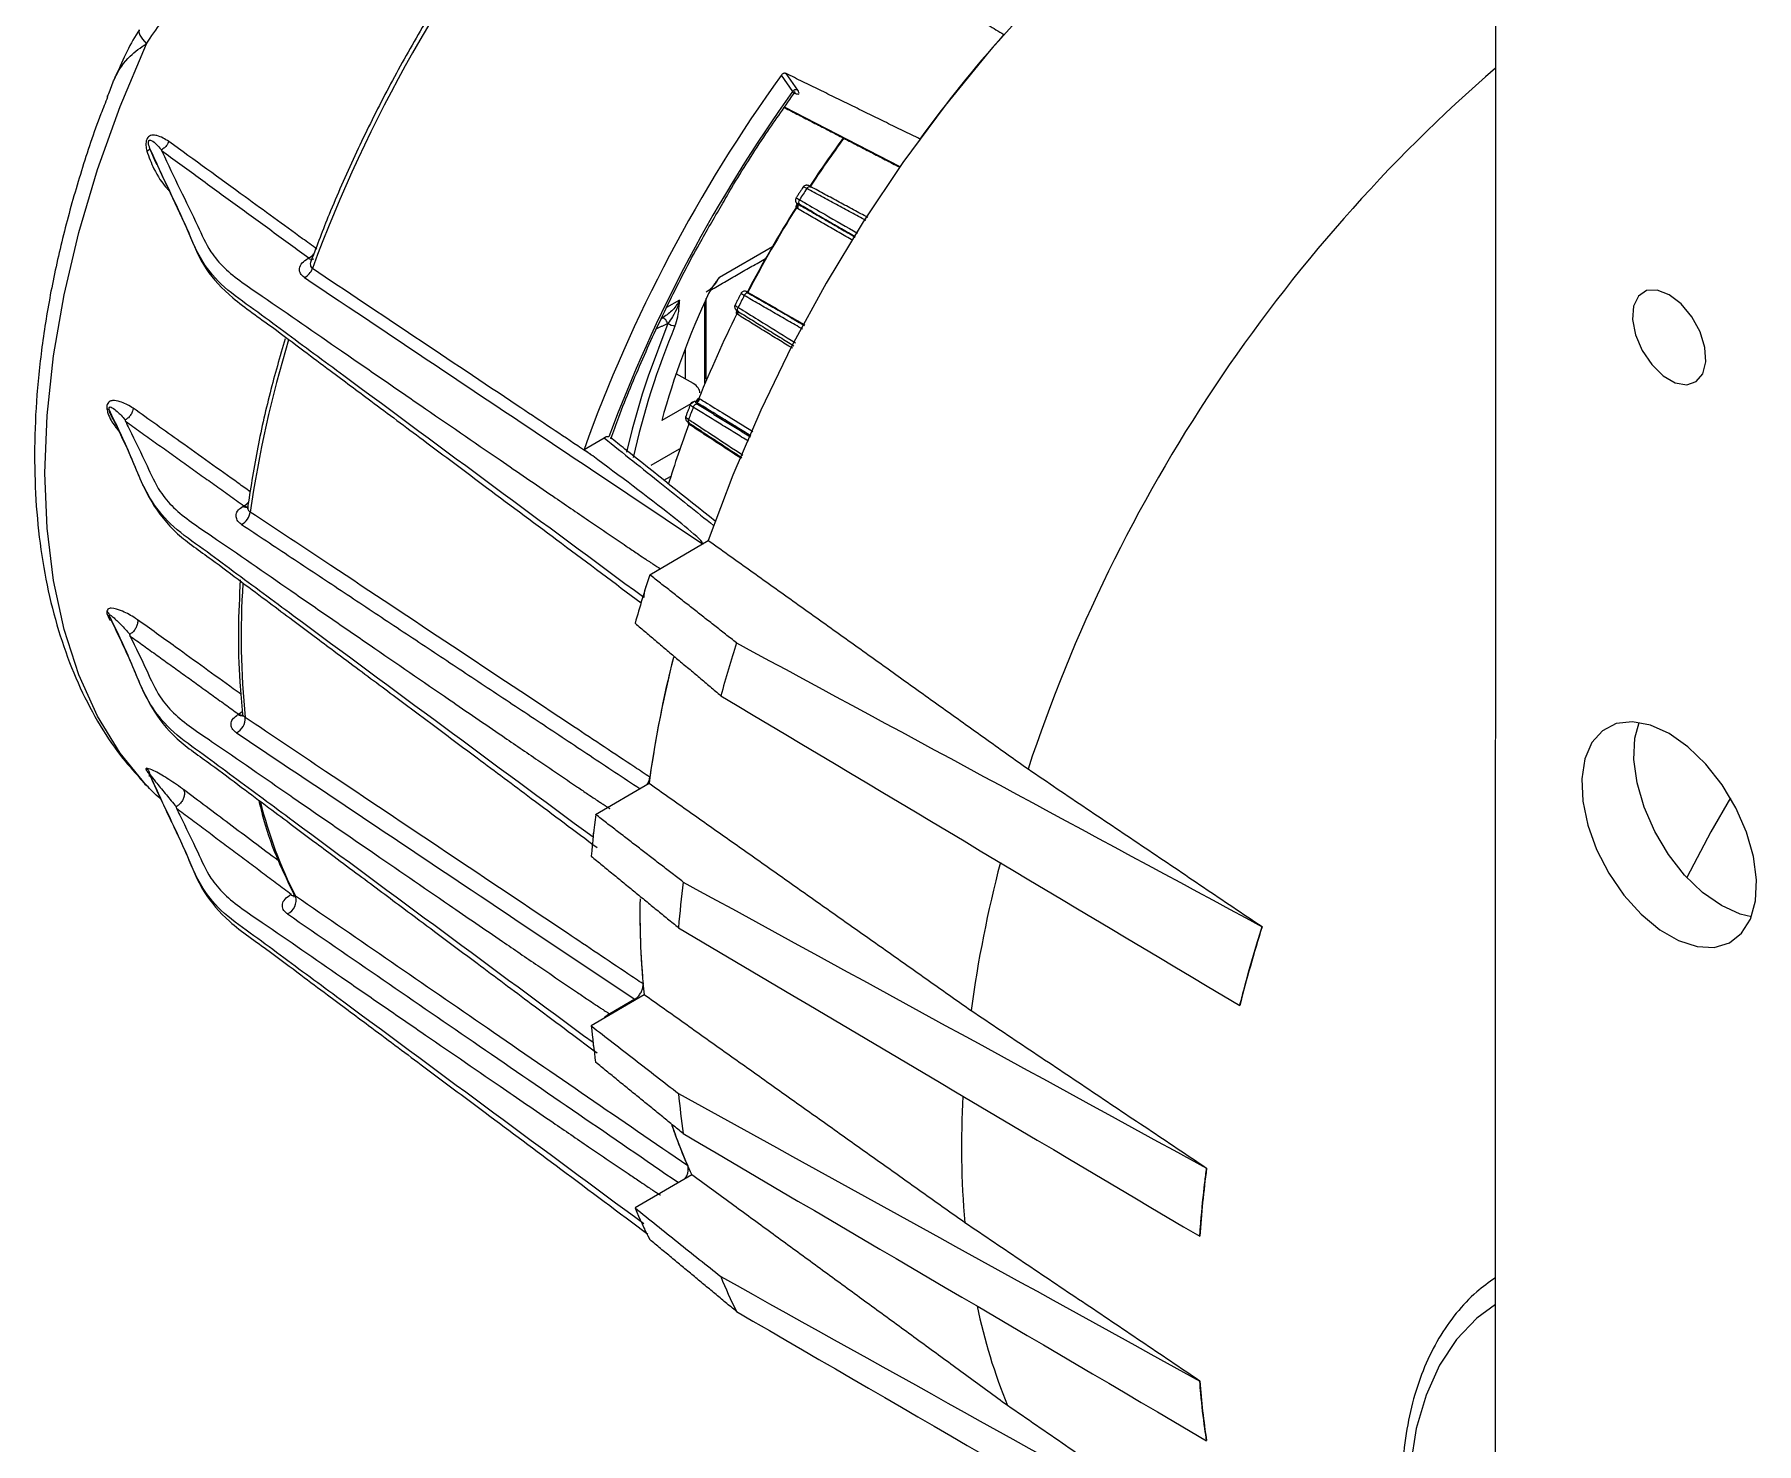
# Model space of a CAD drawing. Extents: x 12.1 to 108.7, y 1 to 80.4.
# Drawn here: x 14.073 to 18.454, y 62.461 to 66.046 of the extents above; entities that cross this region are included whole.
import ezdxf

# ---------------------------------------------------------------- set-up
doc = ezdxf.new("R2010")
doc.units = 0
doc.header["$MEASUREMENT"] = 0
doc.linetypes.add('SLD-Solid', pattern=[0])
doc.layers.add('OBJECT', color=7, linetype='CONTINUOUS')

msp = doc.modelspace()

# ---------------------------------------------------------------- linework, layer by layer
at = {"layer": 'OBJECT', "linetype": 'SLD-Solid', "lineweight": 15}
for p, q in [((17.7905, 68.1588), (17.7896, 61.8223)), ((16.0148, 65.904), (15.9852, 65.9461)), ((15.9729, 65.9416), (16.0018, 65.9004)), ((16.275, 65.709), (15.9813, 65.8608)), ((15.8156, 65.4284), (15.9504, 65.5062)), ((14.7709, 65.4773), (14.7689, 65.4762)), ((15.8875, 65.39), (15.8869, 65.3903)), ((15.8887, 65.3895), (15.8875, 65.39)), ((15.7143, 65.3699), (15.6811, 65.3507)), ((15.7778, 65.3644), (15.7778, 65.1586)), ((15.7284, 65.2464), (15.7284, 65.1692)), ((15.7492, 65.1572), (15.7052, 65.1826)), ((15.7583, 65.1156), (15.7579, 65.1149)), ((15.7484, 65.1095), (15.6686, 65.0634)), ((15.471, 64.9898), (15.5221, 65.0193)), ((15.6419, 64.95), (15.7142, 64.9918)), ((15.6743, 64.9117), (15.6909, 64.9213)), ((14.6056, 64.8466), (14.6038, 64.8455)), ((15.6383, 64.671), (15.7873, 64.7585)), ((14.5924, 64.3164), (14.5906, 64.3153)), ((14.3531, 64.1392), (14.3577, 64.1352)), ((15.5006, 64.061), (15.6365, 64.1408)), ((14.7263, 63.8583), (14.7243, 63.8572)), ((17.1962, 63.7756), (17.1964, 63.7758)), ((15.6239, 63.6027), (15.4893, 63.5236)), ((15.6001, 63.591), (15.5363, 63.5542)), ((17.1395, 63.5752), (17.1394, 63.5752)), ((15.7451, 63.1447), (15.601, 63.0601)), ((17.055, 63.1617), (17.055, 63.1617)), ((17.0378, 62.9882), (17.0377, 62.9881)), ((17.0378, 62.6198), (17.0377, 62.6198)), ((17.055, 62.4682), (17.055, 62.4683))]:
    msp.add_line(p, q, dxfattribs=at)
at = {"layer": 'OBJECT', "linetype": 'SLD-Solid', "lineweight": 15, "flags": 128}
for points in [[(17.2468, 66.6401), (17.118, 66.5599), (16.99, 66.4684), (16.8636, 66.3663), (16.7396, 66.2541), (16.6187, 66.1326), (16.5018, 66.0025), (16.3895, 65.8646), (16.2825, 65.7198), (16.1816, 65.569), (16.0873, 65.4131), (16.0001, 65.2531), (15.9208, 65.09), (15.8497, 64.9248), (15.7873, 64.7585)], [(14.3394, 66.0573), (14.3383, 66.0515), (14.3411, 66.0434), (14.3477, 66.0334), (14.3577, 66.022)], [(14.3577, 64.1352), (14.2908, 64.2175), (14.2333, 64.3116), (14.1856, 64.4166), (14.1482, 64.5318), (14.1212, 64.6564), (14.1049, 64.7893), (14.0995, 64.9296), (14.1049, 65.0761), (14.1212, 65.2278), (14.1482, 65.3835), (14.1856, 65.5419), (14.2333, 65.702), (14.2908, 65.8625), (14.3577, 66.022)], [(14.385, 65.7143), (14.3811, 65.7212), (14.3663, 65.7558), (14.3663, 65.7558), (14.3663, 65.7558)], [(16.0478, 65.6582), (16.0474, 65.6584), (16.0461, 65.6587), (16.0446, 65.6587), (16.0431, 65.6583), (16.0417, 65.6575), (16.0402, 65.6565), (16.0389, 65.6551), (16.0377, 65.6536)], [(18.2321, 65.3835), (18.2017, 65.3952), (18.1746, 65.394), (18.1537, 65.3798), (18.1413, 65.3544), (18.1387, 65.3203), (18.1463, 65.2814), (18.1631, 65.2419), (18.1875, 65.206), (18.2167, 65.1775), (18.2475, 65.1597), (18.2767, 65.1545), (18.301, 65.1623), (18.3179, 65.1823), (18.3255, 65.2125), (18.3229, 65.2495), (18.3105, 65.2892), (18.2896, 65.3275), (18.2625, 65.3601), (18.2321, 65.3835)], [(15.8642, 65.3402), (15.8638, 65.3405), (15.8629, 65.3415), (15.8622, 65.3427), (15.8618, 65.3442), (15.8617, 65.3459), (15.8619, 65.3477), (15.8624, 65.3495), (15.8632, 65.3513)], [(15.6843, 65.3103), (15.6339, 65.1759), (15.6191, 65.1304)], [(15.6838, 65.31), (15.6825, 65.3133), (15.6808, 65.3164), (15.6789, 65.3192), (15.6768, 65.3216), (15.6747, 65.3233), (15.6727, 65.3242), (15.6709, 65.3245), (15.6707, 65.3244)], [(15.6191, 65.1304), (15.5937, 65.0417), (15.5794, 64.9829)], [(14.2746, 65.0645), (14.2705, 65.0715), (14.2648, 65.084), (14.2627, 65.0912), (14.2627, 65.0912), (14.2627, 65.0912)], [(15.7379, 65.0543), (15.7386, 65.0559), (15.7389, 65.0568)], [(15.7403, 65.0524), (15.7408, 65.0542), (15.741, 65.0553)], [(14.2681, 64.5552), (14.265, 64.5606), (14.264, 64.5627), (14.263, 64.5649), (14.2626, 64.5662), (14.2625, 64.5673), (14.2625, 64.5681), (14.2627, 64.5686), (14.2627, 64.5686), (14.2627, 64.5686)], [(14.602, 64.3229), (14.5973, 64.3192), (14.5924, 64.3164)], [(18.2319, 64.267), (18.1841, 64.2886), (18.1384, 64.2972), (18.0971, 64.2924), (18.0622, 64.2744), (18.0351, 64.2439), (18.0173, 64.2026), (18.0095, 64.1522), (18.0121, 64.0951), (18.025, 64.0341), (18.0475, 63.972), (18.0787, 63.9116), (18.117, 63.8558), (18.1607, 63.8072), (18.2078, 63.768), (18.2559, 63.7402), (18.303, 63.725), (18.3467, 63.7231), (18.3851, 63.7346), (18.4162, 63.759), (18.4388, 63.7951), (18.4517, 63.8413), (18.4543, 63.8953), (18.4465, 63.9547), (18.4287, 64.0166), (18.4017, 64.0783), (18.3667, 64.1367), (18.3255, 64.1892), (18.2798, 64.2333), (18.2319, 64.267)], [(18.3648, 63.8294), (18.3169, 63.863), (18.2713, 63.9072), (18.23, 63.9597), (18.1951, 64.0181), (18.168, 64.0797), (18.1502, 64.1417), (18.1424, 64.2011), (18.145, 64.2551), (18.1556, 64.2955)], [(14.3642, 64.1652), (14.3637, 64.1658), (14.3634, 64.1662), (14.3631, 64.1666), (14.3632, 64.1665), (14.3663, 64.1625), (14.3663, 64.1625), (14.3663, 64.1625)], [(18.3876, 64.1039), (18.3383, 64.0167), (18.2769, 63.901)], [(18.4411, 63.8009), (18.4127, 63.8077), (18.3648, 63.8294)], [(17.7897, 62.8149), (17.7429, 62.78), (17.691, 62.7255), (17.6476, 62.6599), (17.6133, 62.5841), (17.5885, 62.4989), (17.5735, 62.4055), (17.5684, 62.305)]]:
    msp.add_lwpolyline(points, dxfattribs=at)
at = {"layer": 'OBJECT', "linetype": 'SLD-Solid', "lineweight": 15}
for centre, radius, start, end in [((18.2568, 64.1712), 3.7045, 141.0762, 159.8067), ((19.3377, 63.5771), 3.7316, 138.5845, 143.8264), ((20.4294, 62.9115), 4.0323, 130.8836, 161.7112), ((19.1069, 63.6809), 3.8643, 144.1964, 160.2026), ((19.0329, 63.7235), 3.7317, 144.315, 159.6388), ((16.0107, 65.8939), 0.0109, 67.7227, 143.7553), ((18.5601, 63.9997), 3.0118, 143.728, 146.623), ((18.5421, 64.0104), 2.9923, 143.6923, 146.5537), ((18.6388, 63.9512), 3.1086, 146.7963, 147.4201), ((18.5955, 63.9753), 3.0562, 147.7595, 152.4446), ((18.6117, 63.9659), 3.0735, 147.7814, 152.4003), ((16.0058, 65.6109), 0.00856, 311.9884, 35.5634), ((16.0067, 65.609), 0.00942, 319.5153, 41.4038), ((16.0265, 65.6189), 0.00946, 139.0842, 221.2881), ((14.7773, 65.4884), 0.0149, 235.3963, 294.6346), ((14.7545, 65.5124), 0.0387, 295.0804, 319.2359), ((14.7396, 65.4652), 0.0432, 298.0481, 339.3452), ((17.5832, 64.5389), 1.9851, 154.7328, 164.6775), ((18.6381, 63.9498), 3.1087, 152.5799, 153.2037), ((15.8876, 65.3783), 0.00946, 78.705, 160.9185), ((18.5294, 64.0066), 2.9816, 153.5491, 158.0771), ((15.8522, 65.3405), 0.00961, 322.7097, 9.6887), ((15.8518, 65.3385), 0.0118, 331.69, 6.6217), ((17.5414, 64.536), 1.9927, 157.3448, 167.4493), ((15.7157, 65.3678), 0.0655, 241.3319, 258.3715), ((17.5353, 64.4117), 2.9433, 163.0749, 171.8161), ((15.7533, 65.1214), 0.0101, 276.1836, 350.9618), ((15.7553, 65.1217), 0.011, 270.6059, 343.5453), ((18.47, 64.0236), 2.9251, 158.4695, 159.1191), ((15.7597, 65.0941), 0.0111, 90.6769, 163.9568), ((18.3203, 64.0877), 2.7574, 159.4793, 162.8468), ((15.7439, 65.0625), 0.00774, 151.5589, 226.7005), ((14.5888, 64.8815), 0.0387, 295.5394, 317.6221), ((14.5791, 64.8374), 0.0434, 298.2844, 351.001), ((14.6127, 64.8591), 0.0162, 236.767, 279.7924), ((14.615, 64.8618), 0.0179, 238.3725, 271.6619), ((16.6041, 64.5131), 2.0055, 176.1154, 185.8766), ((19.1912, 63.5295), 3.7318, 162.1887, 164.1679), ((19.4739, 63.3562), 3.791, 162.473, 164.5938), ((18.6108, 63.7314), 3.0024, 165.9445, 172.1631), ((18.6176, 63.7299), 3.0093, 165.9462, 171.8587), ((14.5678, 64.306), 0.0414, 297.1509, 2.4583), ((14.5995, 64.3288), 0.0161, 236.6796, 280.6779), ((14.6018, 64.3316), 0.0179, 238.3478, 271.9684), ((15.7808, 64.3788), 1.1687, 194.1491, 206.7183), ((18.3053, 63.7084), 2.8267, 172.8344, 174.9922), ((19.624, 63.1307), 3.1975, 165.362, 172.238), ((18.5835, 63.5323), 2.8822, 172.8853, 175.2068), ((14.701, 63.8428), 0.0375, 293.9571, 16.4815), ((14.734, 63.873), 0.0185, 238.7108, 267.5062), ((17.6375, 63.8099), 2.0242, 178.9497, 185.8751), ((17.6607, 63.8103), 2.0474, 178.9847, 185.0495), ((17.3961, 63.7084), 1.9157, 185.535, 188.3318), ((17.6738, 63.5323), 1.9708, 185.2664, 188.2575), ((18.6833, 63.2172), 2.2518, 176.754, 184.9614), ((16.8363, 63.6569), 1.2054, 198.6331, 205.1418), ((16.8441, 63.6595), 1.2136, 198.7165, 203.936), ((16.7166, 63.5294), 1.2104, 202.8164, 207.0092), ((16.9866, 63.3562), 1.2588, 201.9547, 206.3779), ((17.8734, 63.1006), 1.4318, 191.6866, 202.3006)]:
    msp.add_arc(centre, radius, start, end, dxfattribs=at)
for centre, major_axis, ratio, start_param, end_param in [((15.706, 65.1332), (0.06, 0.0009), 0.567125, 6.274759, 7.042704), ((-76.8839, 118.0678), (138.6248, -77.2349), 0.01416, 5.45314, 5.466196), ((14.5008, 67.1285), (104.7549, -62.5882), 0.013915, 4.733287, 4.745893), ((-46.4537, 100.5843), (127.3465, -70.9513), 0.01416, 5.230346, 5.242366), ((-15.9295, 84.7805), (116.0331, -69.3266), 0.013915, 4.996879, 5.00878), ((18.7636, 63.8788), (1.1995, 2.2479), 0.553802, 1.902159, 1.988037), ((-15.9295, 83.0469), (116.0335, -64.6482), 0.01416, 4.996454, 5.008355), ((-46.4537, 102.487), (127.3461, -76.0858), 0.013915, 5.23077, 5.242791), ((18.7408, 63.8921), (1.1809, 2.2586), 0.547429, 2.165728, 2.244541), ((14.5008, 65.5634), (104.7553, -58.3645), 0.01416, 4.732862, 4.745468), ((-76.8839, 120.139), (138.6243, -82.8242), 0.013915, 5.453564, 5.46662), ((18.7408, 63.8921), (1.1809, 2.2586), 0.547429, 2.421897, 2.500711)]:
    msp.add_ellipse(centre, major_axis=major_axis, ratio=ratio, start_param=start_param, end_param=end_param, dxfattribs=at)
for points, knots in [([(15.3637, 66.5013), (15.3461, 66.4792), (15.2951, 66.4153), (15.2141, 66.3047), (15.123, 66.1686), (15.0378, 66.0281), (14.9587, 65.8839), (14.8866, 65.7369), (14.8255, 65.5986), (14.7918, 65.5093), (14.777, 65.47)], [0, 0, 0, 0, 0.072016, 0.208756, 0.345507, 0.48225, 0.618993, 0.755739, 0.892496, 1, 1, 1, 1]), ([(14.3577, 66.022), (14.3828, 66.0588), (14.4336, 66.1334), (14.519, 66.215), (14.6028, 66.2725), (14.6537, 66.2915), (14.6796, 66.3012)], [0, 0, 0, 0, 0.296269, 0.600821, 0.797169, 1, 1, 1, 1]), ([(14.3396, 66.0573), (14.3383, 66.0553), (14.3251, 66.0357), (14.3033, 65.9944), (14.2859, 65.9541), (14.2767, 65.933)], [0, 0, 0, 0, 0.050839, 0.502336, 1, 1, 1, 1]), ([(14.2743, 65.9275), (14.2757, 65.9306), (14.2863, 65.9535), (14.309, 65.9891), (14.3431, 66.0122), (14.3577, 66.022)], [0, 0, 0, 0, 0.079376, 0.605783, 1, 1, 1, 1]), ([(15.9852, 65.9461), (15.9844, 65.9464), (15.9827, 65.947), (15.9796, 65.9466), (15.9766, 65.9453), (15.9743, 65.9434), (15.9733, 65.9421), (15.9729, 65.9416)], [0, 0, 0, 0, 0.21974, 0.439443, 0.659967, 0.880761, 1, 1, 1, 1]), ([(14.2582, 65.8867), (14.2588, 65.8884), (14.261, 65.8944), (14.267, 65.9085), (14.2719, 65.9212), (14.2743, 65.9275)], [0, 0, 0, 0, 0.157875, 0.579685, 1, 1, 1, 1]), ([(15.821, 65.6108), (15.8293, 65.6255), (15.8648, 65.6875), (15.9274, 65.7844), (15.9835, 65.8644), (16.0086, 65.9001)], [0, 0, 0, 0, 0.146301, 0.619357, 1, 1, 1, 1]), ([(16.0018, 65.9004), (16.0028, 65.8987), (16.0046, 65.8955), (16.0038, 65.894), (16.0034, 65.8933)], [0, 0, 0, 0, 0.538146, 1, 1, 1, 1]), ([(16.0073, 65.8959), (16.0094, 65.8952), (16.0141, 65.8935), (16.0178, 65.8943), (16.0187, 65.8977), (16.0161, 65.9019), (16.0148, 65.904)], [0, 0, 0, 0, 0.211919, 0.474602, 0.737299, 1, 1, 1, 1]), ([(14.2589, 65.8865), (14.2531, 65.8721), (14.2279, 65.8097), (14.1913, 65.6983), (14.1496, 65.5535), (14.1169, 65.4097), (14.0928, 65.2677), (14.0776, 65.1284), (14.0717, 64.9926), (14.0749, 64.8611), (14.0876, 64.7347), (14.1097, 64.6143), (14.1413, 64.5008), (14.182, 64.3949), (14.232, 64.298), (14.2846, 64.217), (14.3241, 64.1725), (14.3408, 64.1538)], [0, 0, 0, 0, 0.021284, 0.09245, 0.163686, 0.235007, 0.306426, 0.377951, 0.449584, 0.521311, 0.5931, 0.66486, 0.736468, 0.807762, 0.878549, 0.948643, 1, 1, 1, 1]), ([(16.0039, 65.8931), (16.0042, 65.8936), (16.005, 65.8951), (16.0076, 65.8962), (16.0089, 65.8962), (16.0087, 65.8963), (16.0086, 65.8963)], [0, 0, 0, 0, 0.176237, 0.561777, 0.900069, 1, 1, 1, 1]), ([(14.4147, 65.7733), (14.4049, 65.7794), (14.3913, 65.7878), (14.3738, 65.7899), (14.3659, 65.7875), (14.3612, 65.7837), (14.3581, 65.7785), (14.3563, 65.7714), (14.356, 65.7612), (14.3575, 65.7537), (14.3585, 65.749)], [0, 0, 0, 0, 0.400583, 0.552747, 0.632515, 0.681637, 0.738761, 0.795408, 0.871105, 1, 1, 1, 1]), ([(14.3663, 65.7558), (14.3663, 65.7558), (14.3648, 65.7605), (14.3628, 65.7658), (14.3631, 65.7728), (14.3634, 65.7742), (14.3638, 65.7753), (14.3644, 65.7761), (14.3653, 65.7768), (14.3673, 65.7772), (14.3744, 65.7746), (14.3834, 65.7658), (14.3915, 65.757), (14.3953, 65.7527), (14.3958, 65.7521)], [0, 0, 0, 0, 0.000026, 0.20663, 0.226964, 0.243571, 0.254919, 0.266312, 0.280083, 0.303561, 0.375814, 0.705511, 0.963846, 1, 1, 1, 1]), ([(14.4147, 65.7733), (14.4146, 65.7729), (14.4133, 65.7701), (14.41, 65.7643), (14.4037, 65.757), (14.3984, 65.7537), (14.3958, 65.7521)], [0, 0, 0, 0, 0.044494, 0.324207, 0.662103, 1, 1, 1, 1]), ([(14.7915, 65.4994), (14.7793, 65.5083), (14.7184, 65.5526), (14.5927, 65.6439), (14.4794, 65.7263), (14.4147, 65.7733)], [0, 0, 0, 0, 0.09703, 0.48515, 1, 1, 1, 1]), ([(14.3585, 65.749), (14.3642, 65.7336), (14.3774, 65.6977), (14.3988, 65.6657), (14.4135, 65.6503), (14.4151, 65.6486)], [0, 0, 0, 0, 0.4014269, 0.9353393, 1, 1, 1, 1]), ([(15.6229, 64.6131), (15.3686, 64.801), (15.0888, 65.0076), (14.7839, 65.2332), (14.7073, 65.2894), (14.6321, 65.3461), (14.5522, 65.401), (14.4908, 65.4746), (14.4576, 65.5631), (14.4107, 65.6592), (14.3811, 65.7236), (14.3663, 65.7558)], [0, 0, 0, 0, 0.52131, 0.573441, 0.625572, 0.677703, 0.729789, 0.78156, 0.854349, 0.927175, 1, 1, 1, 1]), ([(14.3958, 65.7521), (14.3957, 65.7521), (14.3956, 65.7521), (14.3955, 65.7519), (14.3955, 65.7513), (14.3957, 65.7508), (14.3959, 65.7505)], [0, 0, 0, 0, 0.046836, 0.119645, 0.336503, 1, 1, 1, 1]), ([(14.3959, 65.7505), (14.3965, 65.7492), (14.4118, 65.7164), (14.4423, 65.6522), (14.4847, 65.5678), (14.5142, 65.4992), (14.5537, 65.451), (14.6009, 65.4143), (14.7034, 65.3454), (14.8201, 65.2637), (14.9547, 65.1712), (15.0891, 65.0786), (15.235, 64.9785), (15.3773, 64.8809), (15.4725, 64.816), (15.5361, 64.7727), (15.5787, 64.7438), (15.6071, 64.7246), (15.6262, 64.7119), (15.639, 64.7034), (15.6476, 64.6977), (15.6533, 64.6939), (15.6572, 64.6914), (15.6598, 64.6898), (15.6615, 64.6887), (15.6627, 64.688), (15.6635, 64.6875), (15.6641, 64.6872), (15.6645, 64.687), (15.6647, 64.6868), (15.6649, 64.6867), (15.665, 64.6867), (15.6651, 64.6866), (15.6652, 64.6866), (15.6652, 64.6866), (15.6653, 64.6866), (15.6653, 64.6866), (15.6653, 64.6866), (15.6653, 64.6866), (15.6653, 64.6866), (15.6653, 64.6866)], [0, 0, 0, 0, 0.003099, 0.077737, 0.152373, 0.20456, 0.239209, 0.273855, 0.308826, 0.446938, 0.515995, 0.585051, 0.723163, 0.815261, 0.876706, 0.917705, 0.945062, 0.963318, 0.975502, 0.983634, 0.989062, 0.992686, 0.995106, 0.996722, 0.997802, 0.998524, 0.999007, 0.99933, 0.999547, 0.999693, 0.999791, 0.999857, 0.999901, 0.999932, 0.999953, 0.999972, 0.999985, 0.999991, 0.999997, 1, 1, 1, 1]), ([(14.3848, 65.7141), (14.3957, 65.6903), (14.4223, 65.6325), (14.4655, 65.5446), (14.5003, 65.4513), (14.5776, 65.3706), (14.6722, 65.3061), (14.7536, 65.2439), (14.8374, 65.1816), (14.9384, 65.1061), (15.0711, 65.007), (15.2328, 64.8862), (15.4179, 64.7479), (15.549, 64.65), (15.6167, 64.5994)], [0, 0, 0, 0, 0.054897, 0.13363, 0.204144, 0.266185, 0.336926, 0.393176, 0.440499, 0.513654, 0.60736, 0.721619, 0.856438, 1, 1, 1, 1]), ([(16.0479, 65.6581), (16.0477, 65.6582), (16.0452, 65.6597), (16.0428, 65.6607), (16.0395, 65.6618), (16.0364, 65.662), (16.0334, 65.6614), (16.0304, 65.6598), (16.0292, 65.658), (16.0286, 65.6572)], [0, 0, 0, 0, 0.028891, 0.367614, 0.528316, 0.637715, 0.756079, 0.890133, 1, 1, 1, 1]), ([(16.0377, 65.6536), (16.0371, 65.6539), (16.0343, 65.6554), (16.0307, 65.6571), (16.0284, 65.6578), (16.0286, 65.6572), (16.0287, 65.6571)], [0, 0, 0, 0, 0.119665, 0.525619, 0.931569, 1, 1, 1, 1]), ([(15.5389, 65.0169), (15.5457, 65.0352), (15.5707, 65.1033), (15.6195, 65.2208), (15.6881, 65.3681), (15.7552, 65.4987), (15.8019, 65.5783), (15.821, 65.6108)], [0, 0, 0, 0, 0.090708, 0.337017, 0.583395, 0.829795, 1, 1, 1, 1]), ([(16.0105, 65.6293), (16.01, 65.6283), (16.0089, 65.6264), (16.0088, 65.6233), (16.0093, 65.6208), (16.0102, 65.6188), (16.0112, 65.6175), (16.0119, 65.6167), (16.0122, 65.6164), (16.0124, 65.6163)], [0, 0, 0, 0, 0.217225, 0.411068, 0.573799, 0.714724, 0.835023, 0.945677, 1, 1, 1, 1]), ([(16.0115, 65.6046), (16.0114, 65.6047), (16.011, 65.6054), (16.0106, 65.6071), (16.011, 65.6095), (16.0119, 65.6112), (16.0124, 65.6121)], [0, 0, 0, 0, 0.044972, 0.314009, 0.658354, 1, 1, 1, 1]), ([(16.0108, 65.6292), (16.0108, 65.6293), (16.0107, 65.6297), (16.0135, 65.6284), (16.0174, 65.6262), (16.0193, 65.6251)], [0, 0, 0, 0, 0.188712, 0.594352, 1, 1, 1, 1]), ([(16.0126, 65.616), (16.0128, 65.6158), (16.0131, 65.6151), (16.0131, 65.6132), (16.0127, 65.6125), (16.0128, 65.6128), (16.0128, 65.6128)], [0, 0, 0, 0, 0.292909, 0.726982, 0.988586, 1, 1, 1, 1]), ([(16.0194, 65.6127), (16.0181, 65.6135), (16.0154, 65.6149), (16.0135, 65.6158), (16.0134, 65.6156), (16.0137, 65.6152), (16.0138, 65.6152)], [0, 0, 0, 0, 0.324211, 0.648421, 0.97265, 1, 1, 1, 1]), ([(16.0193, 65.6251), (16.0236, 65.6227), (16.045, 65.6103), (16.0942, 65.5818), (16.1392, 65.5558), (16.1671, 65.5397)], [0, 0, 0, 0, 0.08666, 0.433301, 1, 1, 1, 1]), ([(14.7599, 65.4271), (14.7598, 65.4271), (14.7554, 65.4301), (14.7482, 65.4375), (14.7459, 65.4507), (14.7525, 65.4648), (14.7634, 65.4724), (14.7689, 65.4762)], [0, 0, 0, 0, 0.005173, 0.217905, 0.46291, 0.731847, 1, 1, 1, 1]), ([(14.7771, 65.47), (14.7764, 65.4685), (14.7745, 65.4648), (14.7745, 65.46), (14.7755, 65.4552), (14.7773, 65.4521), (14.7794, 65.4504), (14.78, 65.4499)], [0, 0, 0, 0, 0.199198, 0.509853, 0.639874, 0.89739, 1, 1, 1, 1]), ([(14.7599, 65.4271), (14.996, 65.2691), (15.3335, 65.0433), (15.6712, 64.8176), (15.7725, 64.7498)], [0, 0, 0, 0, 0.699778, 1, 1, 1, 1]), ([(15.4935, 64.9732), (15.4806, 64.9817), (15.4165, 65.0246), (15.1786, 65.1835), (14.9537, 65.3339), (14.78, 65.4499)], [0, 0, 0, 0, 0.053919, 0.269597, 1, 1, 1, 1]), ([(15.7822, 65.3907), (15.7855, 65.3928), (15.7979, 65.4009), (15.8083, 65.4155), (15.8148, 65.4269), (15.8156, 65.4284)], [0, 0, 0, 0, 0.234758, 0.902364, 1, 1, 1, 1]), ([(15.8156, 65.4284), (15.8156, 65.4283), (15.8096, 65.4202), (15.7993, 65.4069), (15.7912, 65.3921), (15.7879, 65.3862)], [0, 0, 0, 0, 0.008029, 0.602009, 1, 1, 1, 1]), ([(15.8786, 65.3814), (15.878, 65.3818), (15.8753, 65.3833), (15.872, 65.3855), (15.8701, 65.3869), (15.8706, 65.3869), (15.8707, 65.3869)], [0, 0, 0, 0, 0.119554, 0.525132, 0.930707, 1, 1, 1, 1]), ([(15.8867, 65.3904), (15.886, 65.3907), (15.8841, 65.3915), (15.8827, 65.3921), (15.8798, 65.3925), (15.8772, 65.3923), (15.8744, 65.3912), (15.8719, 65.3894), (15.871, 65.3876), (15.8706, 65.3869)], [0, 0, 0, 0, 0.1559485, 0.4031612, 0.4970389, 0.6101795, 0.7430194, 0.8950472, 1, 1, 1, 1]), ([(15.8875, 65.39), (15.8865, 65.3905), (15.8844, 65.3913), (15.8836, 65.3913), (15.8848, 65.3903), (15.8872, 65.3889), (15.889, 65.3878), (15.8894, 65.3876)], [0, 0, 0, 0, 0.232837, 0.465673, 0.698519, 0.931364, 1, 1, 1, 1]), ([(15.7143, 65.3699), (15.7138, 65.3691), (15.7084, 65.359), (15.6953, 65.3403), (15.678, 65.3294), (15.6693, 65.3239)], [0, 0, 0, 0, 0.040167, 0.515772, 1, 1, 1, 1]), ([(15.7143, 65.3699), (15.7142, 65.3697), (15.714, 65.3689), (15.7123, 65.363), (15.7074, 65.3484), (15.6984, 65.3292), (15.6885, 65.3159), (15.6843, 65.3103)], [0, 0, 0, 0, 0.005407, 0.039593, 0.265064, 0.687704, 1, 1, 1, 1]), ([(15.7025, 65.3036), (15.7052, 65.3115), (15.711, 65.3288), (15.7129, 65.3496), (15.7139, 65.3635), (15.7142, 65.3688), (15.7142, 65.3698), (15.7143, 65.3699)], [0, 0, 0, 0, 0.341942, 0.753349, 0.952559, 0.995232, 1, 1, 1, 1]), ([(15.8555, 65.3573), (15.8552, 65.3568), (15.8543, 65.3553), (15.8541, 65.3524), (15.8547, 65.3495), (15.8558, 65.3473), (15.8571, 65.3456), (15.8587, 65.344), (15.8607, 65.3425), (15.8632, 65.341), (15.8645, 65.3401)], [0, 0, 0, 0, 0.069197, 0.199085, 0.307007, 0.40388, 0.495256, 0.594375, 0.784836, 1, 1, 1, 1]), ([(15.8557, 65.3572), (15.8556, 65.3572), (15.8552, 65.3569), (15.8575, 65.3549), (15.8613, 65.3525), (15.8632, 65.3513)], [0, 0, 0, 0, 0.187968, 0.59398, 1, 1, 1, 1]), ([(15.8598, 65.3347), (15.8598, 65.3348), (15.8593, 65.3355), (15.8588, 65.3374), (15.8592, 65.3401), (15.86, 65.3421), (15.8604, 65.3431)], [0, 0, 0, 0, 0.044972, 0.314009, 0.658354, 1, 1, 1, 1]), ([(15.8632, 65.3513), (15.8674, 65.3487), (15.8884, 65.3357), (15.937, 65.3057), (15.9813, 65.2784), (16.0088, 65.2614)], [0, 0, 0, 0, 0.0866394, 0.4331972, 1, 1, 1, 1]), ([(14.7104, 65.2712), (14.6972, 65.2255), (14.6697, 65.1298), (14.6374, 64.985), (14.6222, 64.8875), (14.6145, 64.8385)], [0, 0, 0, 0, 0.312718, 0.654086, 1, 1, 1, 1]), ([(14.3241, 65.0947), (14.323, 65.0955), (14.312, 65.1025), (14.2942, 65.1115), (14.2746, 65.1154), (14.2639, 65.1125), (14.2592, 65.1076), (14.2568, 65.1013), (14.257, 65.0962), (14.2571, 65.0935)], [0, 0, 0, 0, 0.045295, 0.427285, 0.679026, 0.799084, 0.872181, 0.930512, 1, 1, 1, 1]), ([(15.7531, 65.1117), (15.7518, 65.1116), (15.7494, 65.1114), (15.7456, 65.1097), (15.7429, 65.1072), (15.7422, 65.1052), (15.742, 65.1045)], [0, 0, 0, 0, 0.3084562, 0.5960507, 0.8597479, 1, 1, 1, 1]), ([(15.7544, 65.1113), (15.7543, 65.1113), (15.7538, 65.1116), (15.7527, 65.1118), (15.7531, 65.1117), (15.7531, 65.1117)], [0, 0, 0, 0, 0.147248, 0.99445, 1, 1, 1, 1]), ([(15.7579, 65.1149), (15.7579, 65.1148), (15.7578, 65.1146), (15.757, 65.1133), (15.7551, 65.112), (15.7532, 65.1117), (15.7531, 65.1117), (15.7531, 65.1117)], [0, 0, 0, 0, 0.038276, 0.275884, 0.662262, 0.997196, 1, 1, 1, 1]), ([(15.7555, 65.1106), (15.7551, 65.1104), (15.7543, 65.1099), (15.7552, 65.1083), (15.7574, 65.1065), (15.7592, 65.1054), (15.7596, 65.1051)], [0, 0, 0, 0, 0.256507, 0.580502, 0.904496, 1, 1, 1, 1]), ([(15.7583, 65.1156), (15.7586, 65.1164), (15.7594, 65.1179), (15.761, 65.1194), (15.7624, 65.1199), (15.7632, 65.1198), (15.7633, 65.1198)], [0, 0, 0, 0, 0.341646, 0.685991, 0.955028, 1, 1, 1, 1]), ([(15.7659, 65.1185), (15.7701, 65.1159), (15.7912, 65.103), (15.8359, 65.0755), (15.8765, 65.0505), (15.9002, 65.0359)], [0, 0, 0, 0, 0.094019, 0.470096, 1, 1, 1, 1]), ([(14.2571, 65.0935), (14.2579, 65.0895), (14.2599, 65.0791), (14.2698, 65.0586), (14.2801, 65.0457), (14.2867, 65.0374)], [0, 0, 0, 0, 0.178797, 0.473737, 1, 1, 1, 1]), ([(14.2627, 65.0912), (14.2627, 65.0912), (14.2626, 65.0918), (14.2624, 65.0931), (14.2624, 65.0945), (14.2626, 65.0956), (14.2629, 65.0965), (14.2639, 65.0978), (14.2667, 65.0981), (14.2733, 65.095), (14.2816, 65.0882), (14.2917, 65.0785), (14.298, 65.0717), (14.3026, 65.0667), (14.3035, 65.0657), (14.3042, 65.0649)], [0, 0, 0, 0, 0.000024, 0.018739, 0.037647, 0.041985, 0.056768, 0.075409, 0.129309, 0.241641, 0.513826, 0.683901, 0.934902, 0.953729, 1, 1, 1, 1]), ([(15.4939, 64.0033), (15.2395, 64.1911), (14.9597, 64.3978), (14.6548, 64.6233), (14.5783, 64.6796), (14.5031, 64.7363), (14.4231, 64.7911), (14.3568, 64.8714), (14.3194, 64.9742), (14.2816, 65.0522), (14.2627, 65.0912)], [0, 0, 0, 0, 0.543778, 0.598156, 0.652534, 0.706911, 0.761242, 0.815244, 0.907603, 1, 1, 1, 1]), ([(14.3241, 65.0947), (14.3241, 65.0944), (14.3238, 65.092), (14.3223, 65.0865), (14.3183, 65.0783), (14.3119, 65.0702), (14.3067, 65.0667), (14.3042, 65.0649)], [0, 0, 0, 0, 0.0265318, 0.2112223, 0.4741816, 0.7370898, 1, 1, 1, 1]), ([(14.6218, 64.8821), (14.6117, 64.8894), (14.5523, 64.9318), (14.4531, 65.0027), (14.3639, 65.0663), (14.3241, 65.0947)], [0, 0, 0, 0, 0.101896, 0.598911, 1, 1, 1, 1]), ([(15.7302, 65.0742), (15.73, 65.0737), (15.7291, 65.072), (15.7292, 65.0687), (15.7303, 65.0651), (15.7324, 65.0619), (15.735, 65.0593), (15.7376, 65.0576), (15.7388, 65.0569)], [0, 0, 0, 0, 0.060672, 0.242899, 0.402382, 0.567863, 0.805436, 1, 1, 1, 1]), ([(15.7304, 65.0741), (15.7302, 65.0738), (15.7295, 65.0729), (15.7315, 65.0702), (15.7352, 65.0675), (15.7371, 65.0662)], [0, 0, 0, 0, 0.17253, 0.586261, 1, 1, 1, 1]), ([(15.7491, 65.0971), (15.7484, 65.0975), (15.7458, 65.0992), (15.7427, 65.1018), (15.7411, 65.1039), (15.7419, 65.1044), (15.742, 65.1045)], [0, 0, 0, 0, 0.121571, 0.533991, 0.946408, 1, 1, 1, 1]), ([(14.2742, 65.0642), (14.2896, 65.0322), (14.3229, 64.9631), (14.3603, 64.8637), (14.4289, 64.7753), (14.5209, 64.713), (14.5975, 64.6543), (14.667, 64.6027), (14.7281, 64.557), (14.7833, 64.5158), (14.8396, 64.4737), (14.8973, 64.4306), (14.9564, 64.3864), (15.0205, 64.3386), (15.1011, 64.2784), (15.2091, 64.1977), (15.3468, 64.0948), (15.4485, 64.0188), (15.5043, 63.9771)], [0, 0, 0, 0, 0.0756189, 0.1630254, 0.2307405, 0.2928331, 0.3487339, 0.3984113, 0.4418695, 0.4807986, 0.5176075, 0.563417, 0.6054913, 0.6455589, 0.7020558, 0.7799605, 0.8792747, 1, 1, 1, 1]), ([(14.3042, 65.0649), (14.3041, 65.0649), (14.3039, 65.0647), (14.3037, 65.0643), (14.3037, 65.0632), (14.3041, 65.0623), (14.3044, 65.0616)], [0, 0, 0, 0, 0.04824, 0.12304, 0.344037, 1, 1, 1, 1]), ([(14.3044, 65.0616), (14.3075, 65.0552), (14.3256, 65.0175), (14.3557, 64.958), (14.3852, 64.8894), (14.4247, 64.8412), (14.4719, 64.8045), (14.5744, 64.7356), (14.6911, 64.6539), (14.8257, 64.5614), (14.9601, 64.4688), (15.106, 64.3686), (15.2483, 64.2711), (15.3435, 64.2061), (15.4071, 64.1629), (15.4496, 64.134), (15.4781, 64.1148), (15.4972, 64.102), (15.51, 64.0935), (15.5185, 64.0879), (15.5243, 64.0841), (15.5282, 64.0816), (15.5308, 64.08), (15.5325, 64.0789), (15.5337, 64.0781), (15.5345, 64.0777), (15.5351, 64.0773), (15.5355, 64.0771), (15.5357, 64.077), (15.5359, 64.0769), (15.536, 64.0769), (15.5361, 64.0768), (15.5362, 64.0768), (15.5362, 64.0768), (15.5363, 64.0768), (15.5363, 64.0768), (15.5363, 64.0768), (15.5363, 64.0768), (15.5363, 64.0768), (15.5363, 64.0768)], [0, 0, 0, 0, 0.016158, 0.095778, 0.151449, 0.188412, 0.225371, 0.262677, 0.410011, 0.483678, 0.557345, 0.704679, 0.802926, 0.868474, 0.91221, 0.941394, 0.960869, 0.973866, 0.982541, 0.988332, 0.992198, 0.994779, 0.996503, 0.997656, 0.998426, 0.998941, 0.999286, 0.999517, 0.999672, 0.999777, 0.999847, 0.999895, 0.999927, 0.99995, 0.99997, 0.999984, 0.99999, 0.999997, 1, 1, 1, 1]), ([(15.7379, 65.0543), (15.7378, 65.0544), (15.7373, 65.0552), (15.7369, 65.0565), (15.737, 65.0577), (15.737, 65.0581)], [0, 0, 0, 0, 0.10339, 0.721903, 1, 1, 1, 1]), ([(15.7371, 65.0662), (15.7412, 65.0635), (15.762, 65.0498), (15.808, 65.0197), (15.8498, 64.9922), (15.875, 64.9757)], [0, 0, 0, 0, 0.0903371, 0.4516857, 1, 1, 1, 1]), ([(15.5343, 65.022), (15.5322, 65.0221), (15.5284, 65.0224), (15.5241, 65.0202), (15.5221, 65.0193)], [0, 0, 0, 0, 0.560898, 1, 1, 1, 1]), ([(15.5221, 65.0193), (15.5709, 64.9802), (15.6637, 64.9059), (15.7567, 64.8316), (15.8008, 64.7964)], [0, 0, 0, 0, 0.525483, 1, 1, 1, 1]), ([(15.8049, 64.8078), (15.7281, 64.8686), (15.6387, 64.9394), (15.5504, 65.0106), (15.538, 65.0206)], [0, 0, 0, 0, 0.8599412, 1, 1, 1, 1]), ([(15.7736, 64.7491), (15.7737, 64.7492), (15.7739, 64.7493), (15.7741, 64.7499), (15.7736, 64.7516), (15.7686, 64.758), (15.7438, 64.7813), (15.6522, 64.8549), (15.5618, 64.9223), (15.4935, 64.9732)], [0, 0, 0, 0, 0.000975, 0.002308, 0.005826, 0.020094, 0.076658, 0.30233, 1, 1, 1, 1]), ([(14.5997, 64.7992), (14.5982, 64.8003), (14.5926, 64.8043), (14.5862, 64.8129), (14.585, 64.8246), (14.5905, 64.8363), (14.5994, 64.8424), (14.6038, 64.8455)], [0, 0, 0, 0, 0.081782, 0.307582, 0.536948, 0.768514, 1, 1, 1, 1]), ([(14.6152, 64.8441), (14.6152, 64.844), (14.6154, 64.8423), (14.6148, 64.8417), (14.6143, 64.8412)], [0, 0, 0, 0, 0.04169, 1, 1, 1, 1]), ([(14.6154, 64.8442), (14.6153, 64.8421), (14.6152, 64.8377), (14.6184, 64.8332), (14.6212, 64.8312), (14.622, 64.8306)], [0, 0, 0, 0, 0.41339, 0.844406, 1, 1, 1, 1]), ([(15.6386, 64.156), (15.6257, 64.1646), (15.5613, 64.2073), (15.2908, 64.3868), (14.9648, 64.6031), (14.6904, 64.7853), (14.622, 64.8306)], [0, 0, 0, 0, 0.038008, 0.190039, 0.798163, 1, 1, 1, 1]), ([(14.5964, 64.6578), (14.5943, 64.6153), (14.5899, 64.5266), (14.5932, 64.4133), (14.5999, 64.3437), (14.6025, 64.3167)], [0, 0, 0, 0, 0.359358, 0.750977, 1, 1, 1, 1]), ([(15.6305, 64.6451), (15.6303, 64.6449), (15.6268, 64.6387), (15.6239, 64.6271), (15.6232, 64.6173), (15.6229, 64.6131)], [0, 0, 0, 0, 0.027633, 0.590957, 1, 1, 1, 1]), ([(14.3352, 64.5567), (14.3334, 64.5579), (14.3205, 64.5664), (14.2968, 64.5795), (14.2729, 64.5872), (14.2599, 64.585), (14.2579, 64.5802), (14.2571, 64.5784)], [0, 0, 0, 0, 0.05695, 0.423214, 0.788739, 0.920266, 1, 1, 1, 1]), ([(14.2571, 64.5784), (14.257, 64.5766), (14.2568, 64.5733), (14.2592, 64.5662), (14.2623, 64.5598), (14.2649, 64.556), (14.2658, 64.5547)], [0, 0, 0, 0, 0.29006, 0.533547, 0.838673, 1, 1, 1, 1]), ([(14.2627, 64.5686), (14.2627, 64.5686), (14.2632, 64.5692), (14.2656, 64.5687), (14.2745, 64.5624), (14.2905, 64.5469), (14.3048, 64.5314), (14.3132, 64.5219), (14.3143, 64.5207), (14.3153, 64.5195)], [0, 0, 0, 0, 0.000018, 0.058924, 0.179081, 0.554615, 0.943406, 0.94449, 1, 1, 1, 1]), ([(15.4939, 63.4807), (15.2395, 63.6686), (14.9597, 63.8752), (14.6548, 64.1007), (14.5783, 64.157), (14.5031, 64.2137), (14.4231, 64.2685), (14.3568, 64.3488), (14.3194, 64.4516), (14.2816, 64.5296), (14.2627, 64.5686)], [0, 0, 0, 0, 0.543778, 0.598156, 0.652534, 0.706911, 0.761242, 0.815244, 0.907603, 1, 1, 1, 1]), ([(14.268, 64.5551), (14.2854, 64.5189), (14.3207, 64.4456), (14.36, 64.342), (14.4281, 64.2534), (14.5201, 64.191), (14.5968, 64.1323), (14.6663, 64.0806), (14.7275, 64.0349), (14.7828, 63.9936), (14.8391, 63.9515), (14.8968, 63.9084), (14.956, 63.8642), (15.0201, 63.8163), (15.1008, 63.756), (15.2089, 63.6753), (15.3467, 63.5723), (15.4485, 63.4963), (15.5043, 63.4546)], [0, 0, 0, 0, 0.084556, 0.171118, 0.238178, 0.299666, 0.355027, 0.404224, 0.447263, 0.485816, 0.522269, 0.567636, 0.609304, 0.648984, 0.704935, 0.782086, 0.880441, 1, 1, 1, 1]), ([(14.3352, 64.5567), (14.3352, 64.5565), (14.3355, 64.5547), (14.3356, 64.5499), (14.3339, 64.542), (14.3295, 64.5329), (14.3231, 64.5248), (14.3179, 64.5212), (14.3153, 64.5195)], [0, 0, 0, 0, 0.021138, 0.145045, 0.358845, 0.572583, 0.786291, 1, 1, 1, 1]), ([(14.5981, 64.3671), (14.5916, 64.3718), (14.5361, 64.4118), (14.4485, 64.475), (14.3673, 64.5336), (14.3352, 64.5567)], [0, 0, 0, 0, 0.073744, 0.63343, 1, 1, 1, 1]), ([(14.3153, 64.5195), (14.3152, 64.5194), (14.3151, 64.5193), (14.3148, 64.5189), (14.3148, 64.5176), (14.3153, 64.5166), (14.3156, 64.5158)], [0, 0, 0, 0, 0.046332, 0.117721, 0.325195, 1, 1, 1, 1]), ([(14.3156, 64.5158), (14.3305, 64.4858), (14.3562, 64.434), (14.3852, 64.3668), (14.4247, 64.3186), (14.4719, 64.2819), (14.5744, 64.213), (14.6911, 64.1313), (14.8257, 64.0388), (14.9601, 63.9462), (15.106, 63.8461), (15.2483, 63.7485), (15.3435, 63.6836), (15.4071, 63.6403), (15.4496, 63.6114), (15.4781, 63.5922), (15.4972, 63.5795), (15.51, 63.571), (15.5185, 63.5653), (15.5243, 63.5615), (15.5282, 63.559), (15.5308, 63.5574), (15.5325, 63.5563), (15.5337, 63.5556), (15.5345, 63.5551), (15.5351, 63.5548), (15.5355, 63.5546), (15.5357, 63.5544), (15.5359, 63.5543), (15.536, 63.5543), (15.5361, 63.5542), (15.5362, 63.5542), (15.5362, 63.5542), (15.5363, 63.5542), (15.5363, 63.5542), (15.5363, 63.5542), (15.5363, 63.5542), (15.5363, 63.5542), (15.5363, 63.5542)], [0, 0, 0, 0, 0.077655, 0.134442, 0.172145, 0.209845, 0.247899, 0.398186, 0.473329, 0.548473, 0.69876, 0.798976, 0.865838, 0.910451, 0.94022, 0.960085, 0.973342, 0.982191, 0.988098, 0.992041, 0.994674, 0.996433, 0.997609, 0.998394, 0.99892, 0.999271, 0.999507, 0.999666, 0.999772, 0.999844, 0.999893, 0.999926, 0.999949, 0.999969, 0.999983, 0.99999, 0.999997, 1, 1, 1, 1]), ([(14.5867, 64.2691), (14.5852, 64.2703), (14.5795, 64.2744), (14.5732, 64.2829), (14.5721, 64.2946), (14.5775, 64.3062), (14.5863, 64.3123), (14.5906, 64.3153)], [0, 0, 0, 0, 0.084541, 0.312071, 0.541032, 0.770524, 1, 1, 1, 1]), ([(14.6021, 64.3165), (14.6022, 64.3155), (14.6024, 64.3127), (14.6018, 64.3118), (14.6014, 64.3113)], [0, 0, 0, 0, 0.383329, 1, 1, 1, 1]), ([(14.6092, 64.3078), (14.6084, 64.3083), (14.6056, 64.3102), (14.6028, 64.3133), (14.6028, 64.3159), (14.6028, 64.3167)], [0, 0, 0, 0, 0.1966134, 0.7276117, 1, 1, 1, 1]), ([(15.6213, 63.6301), (15.6084, 63.6387), (15.5443, 63.6816), (15.2751, 63.8618), (14.9505, 64.0791), (14.6773, 64.2621), (14.6092, 64.3078)], [0, 0, 0, 0, 0.037994, 0.189972, 0.797883, 1, 1, 1, 1]), ([(14.5867, 64.2691), (14.8228, 64.1111), (15.1605, 63.885), (15.4984, 63.659), (15.6001, 63.591)], [0, 0, 0, 0, 0.69902, 1, 1, 1, 1]), ([(14.3585, 64.1788), (14.3575, 64.1786), (14.356, 64.1783), (14.3563, 64.1758), (14.3582, 64.1725), (14.3602, 64.1697), (14.3617, 64.1681), (14.3618, 64.168)], [0, 0, 0, 0, 0.4015646, 0.6373953, 0.8138743, 0.9918427, 1, 1, 1, 1]), ([(14.4516, 64.1249), (14.4508, 64.1254), (14.4363, 64.1359), (14.4099, 64.1537), (14.3772, 64.1733), (14.3641, 64.1771), (14.3585, 64.1788)], [0, 0, 0, 0, 0.018422, 0.374984, 0.731757, 1, 1, 1, 1]), ([(14.3622, 64.1683), (14.3622, 64.1683), (14.3621, 64.1684), (14.3624, 64.1679), (14.3632, 64.1663), (14.3646, 64.1629), (14.3647, 64.1598), (14.3648, 64.158)], [0, 0, 0, 0, 0.0304294, 0.1618015, 0.369927, 0.6520364, 1, 1, 1, 1]), ([(14.3642, 64.1652), (14.3803, 64.13), (14.4122, 64.0605), (14.4611, 63.9606), (14.4963, 63.8669), (14.5681, 63.7837), (14.6644, 63.7188), (14.7463, 63.6561), (14.8308, 63.5933), (14.9327, 63.5171), (15.0665, 63.4172), (15.2295, 63.2954), (15.4217, 63.1518), (15.5596, 63.0488), (15.6334, 62.9937)], [0, 0, 0, 0, 0.077717, 0.153595, 0.221585, 0.281357, 0.349521, 0.403741, 0.449348, 0.519848, 0.610159, 0.720284, 0.850228, 1, 1, 1, 1]), ([(14.3663, 64.1625), (14.3663, 64.1625), (14.3704, 64.1575), (14.3829, 64.142), (14.4045, 64.1159), (14.4223, 64.0944), (14.432, 64.0827), (14.4331, 64.0814), (14.4335, 64.081)], [0, 0, 0, 0, 0.000013, 0.260996, 0.622123, 0.958969, 0.984683, 1, 1, 1, 1]), ([(15.6229, 63.0199), (15.3686, 63.2077), (15.0888, 63.4143), (14.7839, 63.6399), (14.7073, 63.6962), (14.6321, 63.7529), (14.5522, 63.8077), (14.4908, 63.8813), (14.4576, 63.9698), (14.4107, 64.0659), (14.3811, 64.1303), (14.3663, 64.1625)], [0, 0, 0, 0, 0.52131, 0.573441, 0.625572, 0.677703, 0.729789, 0.78156, 0.854349, 0.927175, 1, 1, 1, 1]), ([(15.6316, 64.1379), (15.6331, 64.1405), (15.6363, 64.146), (15.638, 64.1523), (15.6386, 64.1556), (15.6386, 64.156)], [0, 0, 0, 0, 0.439574, 0.937236, 1, 1, 1, 1]), ([(14.3943, 64.1004), (14.3935, 64.101), (14.3797, 64.1127), (14.3684, 64.1243), (14.3577, 64.1352)], [0, 0, 0, 0, 0.055424, 1, 1, 1, 1]), ([(14.4516, 64.1249), (14.4517, 64.1246), (14.4525, 64.1233), (14.4541, 64.1194), (14.4547, 64.1122), (14.4527, 64.103), (14.448, 64.0941), (14.4414, 64.0861), (14.4361, 64.0827), (14.4335, 64.081)], [0, 0, 0, 0, 0.01807, 0.120033, 0.296078, 0.472079, 0.648053, 0.824027, 1, 1, 1, 1]), ([(14.693, 63.9438), (14.6513, 63.975), (14.5707, 64.0354), (14.4903, 64.0958), (14.4516, 64.1249)], [0, 0, 0, 0, 0.518178, 1, 1, 1, 1]), ([(14.4335, 64.081), (14.4334, 64.0809), (14.4332, 64.0808), (14.433, 64.0804), (14.433, 64.0793), (14.4334, 64.0783), (14.4338, 64.0775)], [0, 0, 0, 0, 0.0416032, 0.104699, 0.2863172, 1, 1, 1, 1]), ([(14.4338, 64.0775), (14.4368, 64.0713), (14.4548, 64.0338), (14.4847, 63.9746), (14.5142, 63.906), (14.5537, 63.8577), (14.6009, 63.821), (14.7034, 63.7521), (14.8201, 63.6704), (14.9547, 63.5779), (15.0891, 63.4854), (15.235, 63.3852), (15.3773, 63.2877), (15.4725, 63.2227), (15.5361, 63.1794), (15.5787, 63.1506), (15.6071, 63.1314), (15.6262, 63.1186), (15.639, 63.1101), (15.6476, 63.1044), (15.6533, 63.1007), (15.6572, 63.0982), (15.6598, 63.0965), (15.6615, 63.0954), (15.6627, 63.0947), (15.6635, 63.0942), (15.6641, 63.0939), (15.6645, 63.0937), (15.6647, 63.0936), (15.6649, 63.0935), (15.665, 63.0934), (15.6651, 63.0934), (15.6652, 63.0934), (15.6652, 63.0933), (15.6653, 63.0933), (15.6653, 63.0933), (15.6653, 63.0933), (15.6653, 63.0933), (15.6653, 63.0933), (15.6653, 63.0933)], [0, 0, 0, 0, 0.015578, 0.095245, 0.150949, 0.187933, 0.224914, 0.262242, 0.409663, 0.483374, 0.557084, 0.704505, 0.80281, 0.868397, 0.912158, 0.94136, 0.960846, 0.973851, 0.982531, 0.988325, 0.992193, 0.994776, 0.996501, 0.997654, 0.998425, 0.99894, 0.999285, 0.999517, 0.999672, 0.999776, 0.999847, 0.999895, 0.999927, 0.99995, 0.99997, 0.999984, 0.99999, 0.999997, 1, 1, 1, 1]), ([(14.6434, 64.0977), (14.6473, 64.0814), (14.6607, 64.0266), (14.6899, 63.9459), (14.7194, 63.886), (14.7329, 63.8586)], [0, 0, 0, 0, 0.1865, 0.627235, 1, 1, 1, 1]), ([(15.4962, 64.0191), (15.4958, 64.0181), (15.494, 64.0125), (15.4939, 64.0074), (15.4939, 64.0033)], [0, 0, 0, 0, 0.190205, 1, 1, 1, 1]), ([(14.7162, 63.8086), (14.7158, 63.8088), (14.7112, 63.8121), (14.7043, 63.8199), (14.7024, 63.8329), (14.7088, 63.8464), (14.7192, 63.8536), (14.7243, 63.8572)], [0, 0, 0, 0, 0.017761, 0.238767, 0.483249, 0.741844, 1, 1, 1, 1]), ([(14.7322, 63.8583), (14.7322, 63.8583), (14.7322, 63.8572), (14.7341, 63.8555), (14.7361, 63.8539), (14.7367, 63.8535), (14.7369, 63.8534)], [0, 0, 0, 0, 0.0525346, 0.7441796, 0.9313126, 1, 1, 1, 1]), ([(14.7322, 63.8581), (14.7322, 63.8581), (14.7323, 63.8578), (14.7337, 63.8532), (14.733, 63.8517), (14.7325, 63.8508)], [0, 0, 0, 0, 0.001085, 0.391894, 1, 1, 1, 1]), ([(15.7349, 63.1672), (15.5649, 63.2838), (15.2319, 63.5124), (14.8996, 63.7413), (14.7369, 63.8534)], [0, 0, 0, 0, 0.510403, 1, 1, 1, 1]), ([(14.7162, 63.8086), (14.8788, 63.6966), (15.2101, 63.4685), (15.5422, 63.2408), (15.7112, 63.1248)], [0, 0, 0, 0, 0.490888, 1, 1, 1, 1]), ([(17.1395, 63.5752), (17.143, 63.589), (17.1566, 63.6412), (17.1755, 63.7081), (17.1919, 63.7613), (17.1964, 63.7758)], [0, 0, 0, 0, 0.207073, 0.783612, 1, 1, 1, 1]), ([(15.6001, 63.591), (15.6025, 63.5927), (15.6073, 63.596), (15.6137, 63.6039), (15.6185, 63.6129), (15.6213, 63.6222), (15.6213, 63.6275), (15.6213, 63.6301)], [0, 0, 0, 0, 0.203185, 0.40639, 0.609063, 0.81092, 1, 1, 1, 1]), ([(15.5363, 63.5542), (15.5318, 63.5515), (15.5267, 63.5485), (15.5224, 63.5433), (15.522, 63.5428)], [0, 0, 0, 0, 0.899406, 1, 1, 1, 1]), ([(15.4893, 63.5236), (15.5263, 63.4949), (15.6003, 63.4375), (15.6743, 63.3801), (15.7114, 63.3514)], [0, 0, 0, 0, 0.4998082, 1, 1, 1, 1]), ([(15.4939, 63.4807), (15.4939, 63.4755), (15.494, 63.4699), (15.4962, 63.4665), (15.4963, 63.4663)], [0, 0, 0, 0, 0.941729, 1, 1, 1, 1]), ([(15.7281, 63.1348), (15.7283, 63.1349), (15.7305, 63.1376), (15.7335, 63.1442), (15.7363, 63.1534), (15.7367, 63.1615), (15.7354, 63.1654), (15.7349, 63.1672)], [0, 0, 0, 0, 0.015886, 0.276477, 0.535724, 0.794017, 1, 1, 1, 1]), ([(17.0378, 62.9882), (17.0386, 62.9999), (17.042, 63.0451), (17.0477, 63.103), (17.0535, 63.1495), (17.055, 63.1617)], [0, 0, 0, 0, 0.206014, 0.791287, 1, 1, 1, 1]), ([(15.601, 63.0601), (15.6372, 63.031), (15.7099, 62.9728), (15.7826, 62.9147), (15.8191, 62.8856)], [0, 0, 0, 0, 0.499221, 1, 1, 1, 1]), ([(15.6244, 63.0095), (15.6246, 63.0083), (15.6254, 63.0021), (15.6287, 62.9965), (15.6329, 62.9945), (15.6336, 62.9942)], [0, 0, 0, 0, 0.164112, 0.860033, 1, 1, 1, 1]), ([(17.7898, 62.8822), (17.7735, 62.8708), (17.7372, 62.8453), (17.6891, 62.7934), (17.6445, 62.7297), (17.6083, 62.6568), (17.5803, 62.5756), (17.5612, 62.4868), (17.5524, 62.4038), (17.5504, 62.3325), (17.5521, 62.2592), (17.56, 62.1699), (17.5783, 62.0609), (17.6053, 61.9501), (17.6406, 61.8384), (17.684, 61.7272), (17.7332, 61.6197), (17.7712, 61.5511), (17.7896, 61.518)], [0, 0, 0, 0, 0.052229, 0.117136, 0.182465, 0.248514, 0.315347, 0.382831, 0.450744, 0.492361, 0.528439, 0.59663, 0.664772, 0.732844, 0.800845, 0.868786, 0.936683, 1, 1, 1, 1]), ([(17.055, 62.4683), (17.0535, 62.4786), (17.0477, 62.5177), (17.042, 62.5682), (17.0386, 62.6091), (17.0378, 62.6198)], [0, 0, 0, 0, 0.208713, 0.793986, 1, 1, 1, 1])]:
    msp.add_open_spline(points, degree=3, knots=knots, dxfattribs=at)
for points, degree in [([(16.2174, 66.2349), (16.5393, 66.0456)], 1), ([(16.3255, 65.7796), (15.9852, 65.9461)], 1), ([(15.9806, 65.8598), (16.2743, 65.708)], 1), ([(14.3585, 65.749), (14.3604, 65.7501), (14.3642, 65.7525), (14.3656, 65.7547), (14.3663, 65.7558)], 3), ([(14.3959, 65.7505), (14.7709, 65.4773)], 1), ([(16.0287, 65.6576), (16.0102, 65.6291)], 1), ([(16.1884, 65.5724), (16.0377, 65.6536)], 1), ([(16.1932, 65.5798), (16.0478, 65.6582)], 1), ([(16.0139, 65.6029), (16.0115, 65.6046)], 1), ([(16.0124, 65.6163), (16.0128, 65.6159)], 1), ([(16.0124, 65.6121), (16.0129, 65.6129)], 1), ([(16.0127, 65.6159), (16.0127, 65.616)], 1), ([(16.0127, 65.6159), (16.0138, 65.6152)], 1), ([(16.0138, 65.6152), (16.1609, 65.5301)], 1), ([(16.1551, 65.5212), (16.0139, 65.6029)], 1), ([(16.1613, 65.5307), (16.0194, 65.6127)], 1), ([(14.7763, 65.4702), (14.7762, 65.469)], 1), ([(15.7931, 65.3951), (15.9331, 65.4759)], 1), ([(15.7822, 65.169), (15.7822, 65.3739)], 1), ([(15.8707, 65.3873), (15.8552, 65.3571)], 1), ([(16.027, 65.2959), (15.8786, 65.3814)], 1), ([(15.8882, 65.3898), (15.8869, 65.3903)], 1), ([(15.888, 65.3899), (15.8887, 65.3895)], 1), ([(15.8887, 65.3895), (16.0327, 65.3065)], 1), ([(15.8894, 65.3876), (16.0321, 65.3054)], 1), ([(15.8622, 65.3329), (15.8598, 65.3347)], 1), ([(16.0012, 65.2471), (15.8622, 65.3329)], 1), ([(15.8642, 65.3402), (16.0047, 65.2536)], 1), ([(15.6565, 65.2977), (15.6838, 65.31)], 1), ([(15.6682, 65.323), (15.6748, 65.3268)], 1), ([(15.6838, 65.31), (15.6843, 65.3103)], 1), ([(15.7555, 65.1106), (15.7544, 65.1113)], 1), ([(15.8954, 65.0245), (15.7555, 65.1106)], 1), ([(15.7633, 65.1198), (15.7659, 65.1185)], 1), ([(14.2571, 65.0935), (14.2584, 65.0932), (14.2608, 65.0925), (14.2621, 65.0917), (14.2627, 65.0912)], 3), ([(15.7419, 65.1049), (15.7299, 65.0738)], 1), ([(15.8896, 65.0106), (15.7491, 65.0971)], 1), ([(15.7596, 65.1051), (15.8944, 65.0221)], 1), ([(14.3044, 65.0616), (14.6056, 64.8466)], 1), ([(15.7403, 65.0524), (15.7379, 65.0543)], 1), ([(15.7386, 65.0569), (15.8723, 64.9692)], 1), ([(15.8712, 64.9666), (15.7403, 65.0524)], 1), ([(15.4935, 64.9732), (15.471, 64.9898)], 1), ([(14.5997, 64.7992), (15.6129, 64.1269)], 1), ([(15.7873, 64.7585), (16.6008, 64.1769)], 1), ([(15.8588, 64.4979), (15.6383, 64.671)], 1), ([(14.2571, 64.5784), (14.2584, 64.5769), (14.2608, 64.5739), (14.2621, 64.5704), (14.2627, 64.5686)], 3), ([(15.601, 64.5476), (15.8191, 64.3634)], 1), ([(14.3156, 64.5158), (14.5924, 64.3164)], 1), ([(14.3412, 64.1527), (14.3535, 64.1396)], 1), ([(14.3577, 64.1352), (14.3414, 64.1542)], 1), ([(14.3585, 64.1788), (14.3604, 64.1764), (14.3642, 64.1716), (14.3656, 64.1655), (14.3663, 64.1625)], 3), ([(16.6008, 64.1769), (17.1964, 63.7758)], 1), ([(15.6365, 64.1408), (16.4558, 63.5626)], 1), ([(14.4338, 64.0775), (14.7263, 63.8583)], 1), ([(15.7235, 63.8893), (15.5006, 64.061)], 1), ([(15.4893, 63.9551), (15.7114, 63.7732)], 1), ([(16.44, 63.0225), (15.6239, 63.6027)], 1), ([(16.4558, 63.5626), (17.055, 63.1617)], 1), ([(15.7235, 63.2493), (15.5006, 63.4308)], 1), ([(16.5487, 62.5573), (15.7451, 63.1447)], 1), ([(17.0378, 62.6198), (16.44, 63.0225)], 1), ([(15.8588, 62.7969), (15.6383, 62.9797)], 1), ([(17.1395, 62.1506), (16.5487, 62.5573)], 1)]:
    msp.add_open_spline(points, degree=degree, dxfattribs=at)

doc.saveas('drawing.dxf')
